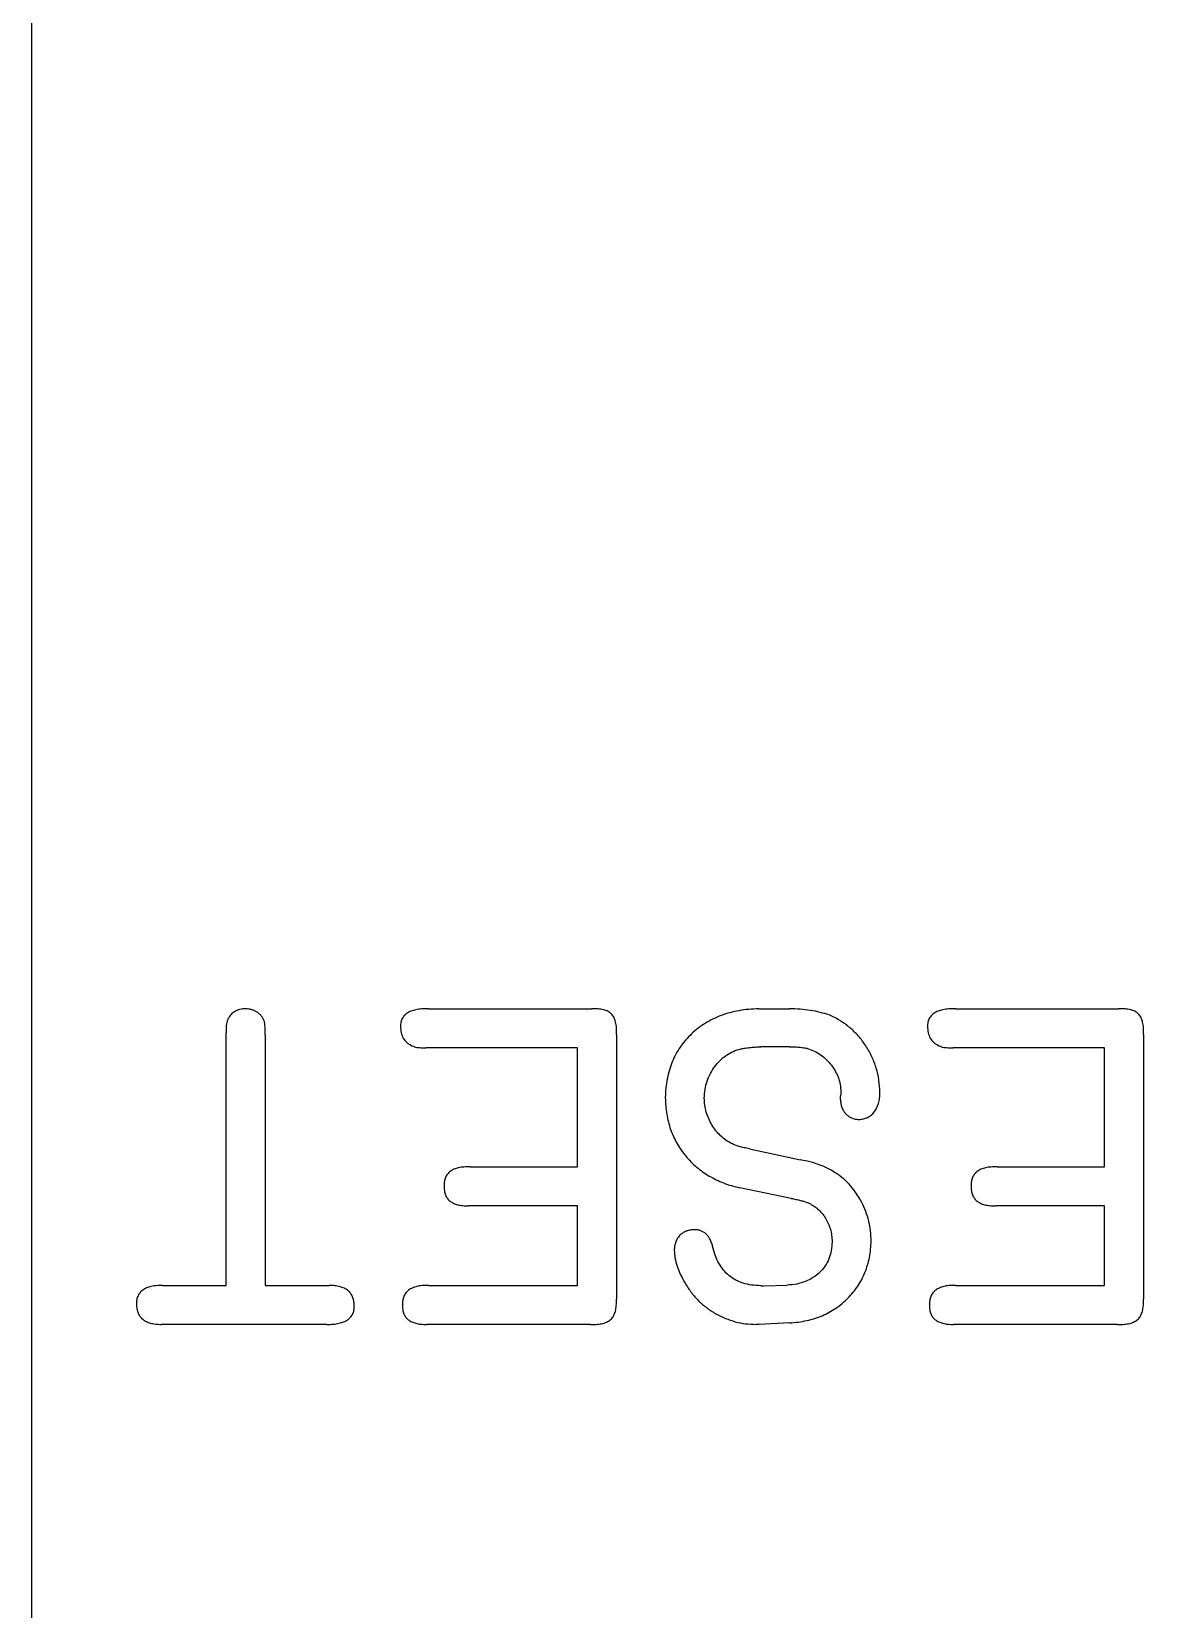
# Model space of a CAD drawing. Header units: inches. Extents: x -1 to 0.8, y -5.15 to 0.
# Drawn here: x -1 to -0.533, y -4.5 to -3.849 of the extents above; entities that cross this region are included whole.
import ezdxf

# ---------------------------------------------------------------- set-up
doc = ezdxf.new("R2010")
doc.units = ezdxf.units.IN
doc.layers.get('0').update_dxf_attribs({"linetype": 'CONTINUOUS'})

msp = doc.modelspace()

# ---------------------------------------------------------------- linework, layer by layer
for p, q in [((-0.8364, -4.25208, 0), (-0.76919, -4.25208, 0)), ((-0.70024, -4.25208, 0), (-0.68753, -4.25208, 0)), ((-0.61917, -4.25208, 0), (-0.55196, -4.25208, 0)), ((-0.91983, -4.36612, 0), (-0.91983, -4.26198, 0)), ((-0.90377, -4.26297, 0), (-0.90377, -4.36612, 0)), ((-0.75895, -4.26272, 0), (-0.75892, -4.37172, 0)), ((-0.54172, -4.26272, 0), (-0.54169, -4.37172, 0)), ((-0.77501, -4.26814, 0), (-0.83735, -4.26814, 0)), ((-0.77501, -4.31725, 0), (-0.77501, -4.26814, 0)), ((-0.68772, -4.26779, 0), (-0.69938, -4.26778, 0)), ((-0.55778, -4.26814, 0), (-0.62012, -4.26814, 0)), ((-0.55778, -4.31725, 0), (-0.55778, -4.26814, 0)), ((-0.66659, -4.28949, 0), (-0.66657, -4.28791, 0)), ((-0.70406, -4.30982, 0), (-0.68303, -4.3143, 0)), ((-0.8192, -4.31725, 0), (-0.77501, -4.31725, 0)), ((-0.60197, -4.31725, 0), (-0.55778, -4.31725, 0)), ((-0.68694, -4.33022, 0), (-0.70806, -4.32587, 0)), ((-0.77501, -4.33331, 0), (-0.81996, -4.33331, 0)), ((-0.77501, -4.36612, 0), (-0.77501, -4.33331, 0)), ((-0.55778, -4.33331, 0), (-0.60273, -4.33331, 0)), ((-0.55778, -4.36612, 0), (-0.55778, -4.33331, 0)), ((-0.94603, -4.36612, 0), (-0.91983, -4.36612, 0)), ((-0.90377, -4.36612, 0), (-0.87735, -4.36609, 0)), ((-0.8364, -4.36612, 0), (-0.77501, -4.36612, 0)), ((-0.69934, -4.36621, 0), (-0.69837, -4.36621, 0)), ((-0.69837, -4.36621, 0), (-0.68857, -4.36601, 0)), ((-0.61917, -4.36612, 0), (-0.55778, -4.36612, 0)), ((-0.87835, -4.38219, 0), (-0.94659, -4.38216, 0)), ((-0.76959, -4.38219, 0), (-0.83718, -4.38216, 0)), ((-0.70013, -4.38219, 0), (-0.70127, -4.38216, 0)), ((-0.68753, -4.38158, 0), (-0.70013, -4.38219, 0)), ((-0.55236, -4.38219, 0), (-0.61995, -4.38216, 0))]:
    msp.add_line(p, q)
msp.add_lwpolyline([(-0.64, -5.15), (-0.39401, -4.95355), (-0.39401, -2.69068), (0.8, -2.69068), (0.8, -0.9), (0.125, -0.9, -0.414214), (0, -0.775), (0, 0), (-1, 0), (-1, -5.15)], format="xyb", close=True)
for points, knots in [([(-0.91177, -4.25208, 0), (-0.91257, -4.25213, 0), (-0.91337, -4.25218, 0), (-0.91415, -4.25236, 0), (-0.91484, -4.25252, 0), (-0.91551, -4.25279, 0), (-0.91613, -4.25315, 0), (-0.91674, -4.2535, 0), (-0.9173, -4.25394, 0), (-0.91777, -4.25445, 0), (-0.91826, -4.25499, 0), (-0.91865, -4.25561, 0), (-0.91904, -4.25623, 0)], [0, 0, 0, 0, 0.2716251, 0.2716251, 0.2716251, 0.5137068, 0.5137068, 0.5137068, 0.7514045, 0.7514045, 0.7514045, 1, 1, 1, 1]), ([(-0.90394, -4.25762, 0), (-0.90406, -4.25723, 0), (-0.90419, -4.25683, 0), (-0.90436, -4.25646, 0), (-0.90453, -4.25609, 0), (-0.90474, -4.25575, 0), (-0.90498, -4.25541, 0), (-0.90522, -4.25508, 0), (-0.90548, -4.25477, 0), (-0.90577, -4.25448, 0), (-0.90609, -4.25418, 0), (-0.90643, -4.25391, 0), (-0.90679, -4.25366, 0), (-0.90716, -4.25341, 0), (-0.90753, -4.25318, 0), (-0.90792, -4.25298, 0), (-0.90831, -4.25279, 0), (-0.90872, -4.25263, 0), (-0.90914, -4.2525, 0), (-0.90956, -4.25237, 0), (-0.90998, -4.25226, 0), (-0.91041, -4.25219, 0), (-0.91086, -4.25212, 0), (-0.91132, -4.2521, 0), (-0.91177, -4.25208, 0)], [0, 0, 0, 0, 0.120075, 0.120075, 0.120075, 0.238469, 0.238469, 0.238469, 0.3575, 0.3575, 0.3575, 0.484643, 0.484643, 0.484643, 0.612941, 0.612941, 0.612941, 0.740114, 0.740114, 0.740114, 0.867525, 0.867525, 0.867525, 1, 1, 1, 1]), ([(-0.8364, -4.25208, 0), (-0.83733, -4.25207, 0), (-0.83826, -4.25207, 0), (-0.83919, -4.25213, 0), (-0.84, -4.25219, 0), (-0.8408, -4.2523, 0), (-0.8416, -4.25247, 0), (-0.84228, -4.25262, 0), (-0.84296, -4.25281, 0), (-0.8436, -4.25307, 0), (-0.84418, -4.2533, 0), (-0.84473, -4.25359, 0), (-0.84524, -4.25394, 0), (-0.8457, -4.25426, 0), (-0.84613, -4.25463, 0), (-0.84649, -4.25505, 0), (-0.84685, -4.25546, 0), (-0.84714, -4.25593, 0), (-0.84737, -4.25643, 0), (-0.8476, -4.25695, 0), (-0.84776, -4.25751, 0), (-0.84785, -4.25807, 0), (-0.84794, -4.25871, 0), (-0.84794, -4.25935, 0), (-0.84793, -4.26, 0)], [0, 0, 0, 0, 0.17315, 0.17315, 0.17315, 0.32387, 0.32387, 0.32387, 0.453868, 0.453868, 0.453868, 0.569336, 0.569336, 0.569336, 0.672569, 0.672569, 0.672569, 0.774373, 0.774373, 0.774373, 0.880492, 0.880492, 0.880492, 1, 1, 1, 1]), ([(-0.75895, -4.26272, 0), (-0.7589, -4.26179, 0), (-0.75886, -4.26085, 0), (-0.75892, -4.25991, 0), (-0.75896, -4.25913, 0), (-0.75908, -4.25836, 0), (-0.75926, -4.25759, 0), (-0.75941, -4.25694, 0), (-0.75961, -4.2563, 0), (-0.75991, -4.2557, 0), (-0.76017, -4.25517, 0), (-0.76051, -4.25468, 0), (-0.76093, -4.25426, 0), (-0.76134, -4.25384, 0), (-0.76182, -4.25349, 0), (-0.76234, -4.25321, 0), (-0.76292, -4.2529, 0), (-0.76354, -4.25267, 0), (-0.76418, -4.2525, 0), (-0.76493, -4.2523, 0), (-0.7657, -4.25219, 0), (-0.76647, -4.25213, 0), (-0.76737, -4.25207, 0), (-0.76828, -4.25207, 0), (-0.76919, -4.25208, 0)], [0, 0, 0, 0, 0.158944, 0.158944, 0.158944, 0.291446, 0.291446, 0.291446, 0.404705, 0.404705, 0.404705, 0.504515, 0.504515, 0.504515, 0.603966, 0.603966, 0.603966, 0.715313, 0.715313, 0.715313, 0.846477, 0.846477, 0.846477, 1, 1, 1, 1]), ([(-0.70024, -4.25208, 0), (-0.70164, -4.25214, 0), (-0.70303, -4.2522, 0), (-0.70441, -4.25233, 0), (-0.70575, -4.25245, 0), (-0.70708, -4.25264, 0), (-0.7084, -4.25287, 0), (-0.70967, -4.25309, 0), (-0.71092, -4.25336, 0), (-0.71216, -4.25369, 0), (-0.71338, -4.25401, 0), (-0.71458, -4.2544, 0), (-0.71575, -4.25485, 0), (-0.71689, -4.25528, 0), (-0.718, -4.25576, 0), (-0.71909, -4.25629, 0), (-0.72017, -4.25682, 0), (-0.72124, -4.25739, 0), (-0.72226, -4.25802, 0), (-0.72328, -4.25864, 0), (-0.72426, -4.25932, 0), (-0.7252, -4.26005, 0), (-0.72616, -4.26079, 0), (-0.72707, -4.26157, 0), (-0.72795, -4.2624, 0), (-0.72882, -4.26323, 0), (-0.72965, -4.26409, 0), (-0.73043, -4.265, 0), (-0.7312, -4.26589, 0), (-0.73192, -4.26681, 0), (-0.73258, -4.26778, 0), (-0.73325, -4.26874, 0), (-0.73387, -4.26974, 0), (-0.73442, -4.27077, 0), (-0.73498, -4.27181, 0), (-0.73548, -4.27288, 0), (-0.73592, -4.27397, 0), (-0.73637, -4.27507, 0), (-0.73677, -4.2762, 0), (-0.73711, -4.27734, 0), (-0.73746, -4.27852, 0), (-0.73775, -4.27972, 0), (-0.73799, -4.28093, 0), (-0.73823, -4.28218, 0), (-0.73843, -4.28345, 0), (-0.73855, -4.28472, 0), (-0.73868, -4.28604, 0), (-0.73873, -4.28737, 0), (-0.73878, -4.28871, 0)], [0, 0, 0, 0, 0.070174, 0.070174, 0.070174, 0.1378, 0.1378, 0.1378, 0.202503, 0.202503, 0.202503, 0.265936, 0.265936, 0.265936, 0.327039, 0.327039, 0.327039, 0.387659, 0.387659, 0.387659, 0.447782, 0.447782, 0.447782, 0.508464, 0.508464, 0.508464, 0.568977, 0.568977, 0.568977, 0.627924, 0.627924, 0.627924, 0.687027, 0.687027, 0.687027, 0.746353, 0.746353, 0.746353, 0.806335, 0.806335, 0.806335, 0.868473, 0.868473, 0.868473, 0.932872, 0.932872, 0.932872, 1, 1, 1, 1]), ([(-0.67126, -4.25462, 0), (-0.67247, -4.25425, 0), (-0.67368, -4.25389, 0), (-0.67491, -4.25358, 0), (-0.67624, -4.25324, 0), (-0.6776, -4.25297, 0), (-0.67896, -4.25276, 0), (-0.68037, -4.25253, 0), (-0.6818, -4.25235, 0), (-0.68323, -4.25225, 0), (-0.68466, -4.25214, 0), (-0.68609, -4.25211, 0), (-0.68753, -4.25208, 0)], [0, 0, 0, 0, 0.229679, 0.229679, 0.229679, 0.479398, 0.479398, 0.479398, 0.739657, 0.739657, 0.739657, 1, 1, 1, 1]), ([(-0.61917, -4.25208, 0), (-0.6201, -4.25207, 0), (-0.62103, -4.25207, 0), (-0.62196, -4.25213, 0), (-0.62277, -4.25219, 0), (-0.62357, -4.2523, 0), (-0.62437, -4.25247, 0), (-0.62505, -4.25262, 0), (-0.62573, -4.25281, 0), (-0.62637, -4.25307, 0), (-0.62695, -4.2533, 0), (-0.6275, -4.25359, 0), (-0.62801, -4.25394, 0), (-0.62847, -4.25426, 0), (-0.6289, -4.25463, 0), (-0.62926, -4.25505, 0), (-0.62962, -4.25546, 0), (-0.62991, -4.25593, 0), (-0.63014, -4.25643, 0), (-0.63037, -4.25695, 0), (-0.63053, -4.25751, 0), (-0.63062, -4.25807, 0), (-0.63071, -4.25871, 0), (-0.63071, -4.25935, 0), (-0.6307, -4.26, 0)], [0, 0, 0, 0, 0.17315, 0.17315, 0.17315, 0.32387, 0.32387, 0.32387, 0.453868, 0.453868, 0.453868, 0.569336, 0.569336, 0.569336, 0.672569, 0.672569, 0.672569, 0.774373, 0.774373, 0.774373, 0.880492, 0.880492, 0.880492, 1, 1, 1, 1]), ([(-0.54172, -4.26272, 0), (-0.54167, -4.26179, 0), (-0.54163, -4.26085, 0), (-0.54169, -4.25991, 0), (-0.54173, -4.25913, 0), (-0.54185, -4.25836, 0), (-0.54203, -4.25759, 0), (-0.54218, -4.25694, 0), (-0.54238, -4.2563, 0), (-0.54268, -4.2557, 0), (-0.54294, -4.25517, 0), (-0.54328, -4.25468, 0), (-0.5437, -4.25426, 0), (-0.54411, -4.25384, 0), (-0.54459, -4.25349, 0), (-0.54511, -4.25321, 0), (-0.54569, -4.2529, 0), (-0.54631, -4.25267, 0), (-0.54695, -4.2525, 0), (-0.5477, -4.2523, 0), (-0.54847, -4.25219, 0), (-0.54924, -4.25213, 0), (-0.55014, -4.25207, 0), (-0.55105, -4.25207, 0), (-0.55196, -4.25208, 0)], [0, 0, 0, 0, 0.158944, 0.158944, 0.158944, 0.291446, 0.291446, 0.291446, 0.404705, 0.404705, 0.404705, 0.504515, 0.504515, 0.504515, 0.603966, 0.603966, 0.603966, 0.715313, 0.715313, 0.715313, 0.846477, 0.846477, 0.846477, 1, 1, 1, 1]), ([(-0.91904, -4.25623, 0), (-0.91917, -4.25656, 0), (-0.9193, -4.25689, 0), (-0.91941, -4.25722, 0), (-0.91952, -4.25758, 0), (-0.9196, -4.25794, 0), (-0.91966, -4.2583, 0), (-0.91974, -4.25879, 0), (-0.91978, -4.25928, 0), (-0.9198, -4.25977, 0), (-0.91984, -4.26051, 0), (-0.91983, -4.26124, 0), (-0.91983, -4.26198, 0)], [0, 0, 0, 0, 0.180688, 0.180688, 0.180688, 0.369676, 0.369676, 0.369676, 0.62249, 0.62249, 0.62249, 1, 1, 1, 1]), ([(-0.90377, -4.26297, 0), (-0.90375, -4.26225, 0), (-0.90373, -4.26153, 0), (-0.90374, -4.26082, 0), (-0.90374, -4.26037, 0), (-0.90375, -4.25993, 0), (-0.90377, -4.25949, 0), (-0.90378, -4.25918, 0), (-0.90379, -4.25886, 0), (-0.90382, -4.25855, 0), (-0.90385, -4.25824, 0), (-0.90389, -4.25793, 0), (-0.90394, -4.25762, 0)], [0, 0, 0, 0, 0.401467, 0.401467, 0.401467, 0.649783, 0.649783, 0.649783, 0.824414, 0.824414, 0.824414, 1, 1, 1, 1]), ([(-0.6503, -4.28656, 0), (-0.65039, -4.28484, 0), (-0.65048, -4.28313, 0), (-0.65073, -4.28144, 0), (-0.65097, -4.27977, 0), (-0.65136, -4.27813, 0), (-0.65186, -4.27652, 0), (-0.65235, -4.27492, 0), (-0.65294, -4.27336, 0), (-0.65364, -4.27185, 0), (-0.65436, -4.2703, 0), (-0.6552, -4.26881, 0), (-0.65613, -4.26738, 0), (-0.65705, -4.26596, 0), (-0.65807, -4.2646, 0), (-0.65918, -4.26333, 0), (-0.66028, -4.26209, 0), (-0.66148, -4.26093, 0), (-0.66275, -4.25986, 0), (-0.66401, -4.25878, 0), (-0.66535, -4.25779, 0), (-0.66676, -4.25694, 0), (-0.66821, -4.25607, 0), (-0.66974, -4.25535, 0), (-0.67126, -4.25462, 0)], [0, 0, 0, 0, 0.127253, 0.127253, 0.127253, 0.252347, 0.252347, 0.252347, 0.376096, 0.376096, 0.376096, 0.502812, 0.502812, 0.502812, 0.62837, 0.62837, 0.62837, 0.751743, 0.751743, 0.751743, 0.874653, 0.874653, 0.874653, 1, 1, 1, 1]), ([(-0.84793, -4.26, 0), (-0.84783, -4.26088, 0), (-0.84773, -4.26176, 0), (-0.84748, -4.2626, 0), (-0.84726, -4.26335, 0), (-0.84691, -4.26407, 0), (-0.84646, -4.26472, 0), (-0.84602, -4.26535, 0), (-0.84547, -4.26591, 0), (-0.84485, -4.26636, 0), (-0.84417, -4.26685, 0), (-0.84341, -4.2672, 0), (-0.84264, -4.26755, 0)], [0, 0, 0, 0, 0.269511, 0.269511, 0.269511, 0.509617, 0.509617, 0.509617, 0.744319, 0.744319, 0.744319, 1, 1, 1, 1]), ([(-0.6307, -4.26, 0), (-0.6306, -4.26088, 0), (-0.6305, -4.26176, 0), (-0.63025, -4.2626, 0), (-0.63003, -4.26335, 0), (-0.62968, -4.26407, 0), (-0.62923, -4.26472, 0), (-0.62879, -4.26535, 0), (-0.62824, -4.26591, 0), (-0.62762, -4.26636, 0), (-0.62694, -4.26685, 0), (-0.62618, -4.2672, 0), (-0.62541, -4.26755, 0)], [0, 0, 0, 0, 0.269511, 0.269511, 0.269511, 0.509617, 0.509617, 0.509617, 0.744319, 0.744319, 0.744319, 1, 1, 1, 1]), ([(-0.84264, -4.26755, 0), (-0.84233, -4.26767, 0), (-0.84203, -4.2678, 0), (-0.84171, -4.26789, 0), (-0.8414, -4.26798, 0), (-0.84107, -4.26803, 0), (-0.84075, -4.26806, 0), (-0.8403, -4.2681, 0), (-0.83986, -4.26811, 0), (-0.83942, -4.26811, 0), (-0.83873, -4.26812, 0), (-0.83804, -4.26813, 0), (-0.83735, -4.26814, 0)], [0, 0, 0, 0, 0.185114, 0.185114, 0.185114, 0.367125, 0.367125, 0.367125, 0.615123, 0.615123, 0.615123, 1, 1, 1, 1]), ([(-0.72271, -4.28888, 0), (-0.72265, -4.28768, 0), (-0.72259, -4.28649, 0), (-0.7224, -4.28531, 0), (-0.72222, -4.28417, 0), (-0.72193, -4.28304, 0), (-0.72155, -4.28195, 0), (-0.72119, -4.28087, 0), (-0.72075, -4.27981, 0), (-0.72022, -4.27881, 0), (-0.71969, -4.27778, 0), (-0.71906, -4.2768, 0), (-0.71836, -4.27586, 0), (-0.71767, -4.27495, 0), (-0.71692, -4.27408, 0), (-0.71609, -4.27329, 0), (-0.71531, -4.27253, 0), (-0.71445, -4.27184, 0), (-0.71355, -4.27123, 0), (-0.71265, -4.27061, 0), (-0.71169, -4.27007, 0), (-0.71069, -4.26964, 0), (-0.70968, -4.26921, 0), (-0.70861, -4.26889, 0), (-0.70755, -4.26857, 0)], [0, 0, 0, 0, 0.1313693, 0.1313693, 0.1313693, 0.2588373, 0.2588373, 0.2588373, 0.3840382, 0.3840382, 0.3840382, 0.5119751, 0.5119751, 0.5119751, 0.6378248, 0.6378248, 0.6378248, 0.7581887, 0.7581887, 0.7581887, 0.8781396, 0.8781396, 0.8781396, 1, 1, 1, 1]), ([(-0.70755, -4.26857, 0), (-0.70698, -4.26847, 0), (-0.7064, -4.26837, 0), (-0.70583, -4.26828, 0), (-0.70507, -4.26818, 0), (-0.7043, -4.26811, 0), (-0.70354, -4.26803, 0), (-0.70276, -4.26795, 0), (-0.70199, -4.26787, 0), (-0.70122, -4.26783, 0), (-0.7006, -4.2678, 0), (-0.69999, -4.26779, 0), (-0.69938, -4.26778, 0)], [0, 0, 0, 0, 0.212682, 0.212682, 0.212682, 0.493091, 0.493091, 0.493091, 0.776251, 0.776251, 0.776251, 1, 1, 1, 1]), ([(-0.68772, -4.26779, 0), (-0.6869, -4.26778, 0), (-0.68608, -4.26778, 0), (-0.68526, -4.2678, 0), (-0.68456, -4.26783, 0), (-0.68385, -4.26788, 0), (-0.68314, -4.26795, 0), (-0.68252, -4.26801, 0), (-0.68189, -4.26808, 0), (-0.68128, -4.2682, 0), (-0.68075, -4.2683, 0), (-0.68024, -4.26843, 0), (-0.67972, -4.26857, 0)], [0, 0, 0, 0, 0.30469, 0.30469, 0.30469, 0.56826, 0.56826, 0.56826, 0.801829, 0.801829, 0.801829, 1, 1, 1, 1]), ([(-0.67972, -4.26857, 0), (-0.67881, -4.26891, 0), (-0.6779, -4.26924, 0), (-0.67703, -4.26967, 0), (-0.67617, -4.27009, 0), (-0.67535, -4.2706, 0), (-0.67457, -4.27117, 0), (-0.67378, -4.27175, 0), (-0.67303, -4.2724, 0), (-0.67234, -4.27309, 0), (-0.67162, -4.27381, 0), (-0.67095, -4.27458, 0), (-0.67033, -4.27538, 0), (-0.66971, -4.27619, 0), (-0.66915, -4.27704, 0), (-0.66866, -4.27793, 0), (-0.66819, -4.27878, 0), (-0.66778, -4.27967, 0), (-0.66744, -4.28059, 0), (-0.66712, -4.28148, 0), (-0.66687, -4.2824, 0), (-0.66671, -4.28333, 0), (-0.66655, -4.28427, 0), (-0.66647, -4.28521, 0), (-0.6664, -4.28616, 0)], [0, 0, 0, 0, 0.123948, 0.123948, 0.123948, 0.246904, 0.246904, 0.246904, 0.372712, 0.372712, 0.372712, 0.502718, 0.502718, 0.502718, 0.632605, 0.632605, 0.632605, 0.757367, 0.757367, 0.757367, 0.878576, 0.878576, 0.878576, 1, 1, 1, 1]), ([(-0.62541, -4.26755, 0), (-0.6251, -4.26767, 0), (-0.6248, -4.2678, 0), (-0.62448, -4.26789, 0), (-0.62417, -4.26798, 0), (-0.62384, -4.26803, 0), (-0.62352, -4.26806, 0), (-0.62307, -4.2681, 0), (-0.62263, -4.26811, 0), (-0.62219, -4.26811, 0), (-0.6215, -4.26812, 0), (-0.62081, -4.26813, 0), (-0.62012, -4.26814, 0)], [0, 0, 0, 0, 0.185114, 0.185114, 0.185114, 0.367125, 0.367125, 0.367125, 0.615123, 0.615123, 0.615123, 1, 1, 1, 1]), ([(-0.73878, -4.28871, 0), (-0.73874, -4.28986, 0), (-0.7387, -4.29101, 0), (-0.73861, -4.29216, 0), (-0.73852, -4.29327, 0), (-0.73838, -4.29439, 0), (-0.73818, -4.29549, 0), (-0.738, -4.29657, 0), (-0.73777, -4.29763, 0), (-0.73751, -4.29869, 0), (-0.73725, -4.29973, 0), (-0.73696, -4.30076, 0), (-0.7366, -4.30177, 0), (-0.73625, -4.30276, 0), (-0.73585, -4.30373, 0), (-0.73541, -4.30469, 0), (-0.73498, -4.30565, 0), (-0.73452, -4.3066, 0), (-0.734, -4.30752, 0), (-0.73348, -4.30844, 0), (-0.73291, -4.30933, 0), (-0.7323, -4.3102, 0), (-0.73169, -4.31108, 0), (-0.73106, -4.31193, 0), (-0.73038, -4.31275, 0), (-0.7297, -4.31357, 0), (-0.72898, -4.31436, 0), (-0.72823, -4.31512, 0), (-0.72749, -4.31588, 0), (-0.72672, -4.31661, 0), (-0.72591, -4.3173, 0), (-0.7251, -4.31799, 0), (-0.72426, -4.31864, 0), (-0.72339, -4.31925, 0), (-0.72251, -4.31988, 0), (-0.72161, -4.32046, 0), (-0.72068, -4.32101, 0), (-0.71974, -4.32156, 0), (-0.71877, -4.32206, 0), (-0.71779, -4.32254, 0), (-0.71679, -4.32302, 0), (-0.71577, -4.32346, 0), (-0.71474, -4.32386, 0), (-0.71367, -4.32428, 0), (-0.71258, -4.32465, 0), (-0.71148, -4.32497, 0), (-0.71035, -4.3253, 0), (-0.70921, -4.32559, 0), (-0.70806, -4.32587, 0)], [0, 0, 0, 0, 0.065995, 0.065995, 0.065995, 0.130262, 0.130262, 0.130262, 0.192676, 0.192676, 0.192676, 0.254053, 0.254053, 0.254053, 0.314151, 0.314151, 0.314151, 0.374557, 0.374557, 0.374557, 0.435265, 0.435265, 0.435265, 0.49621, 0.49621, 0.49621, 0.557413, 0.557413, 0.557413, 0.618187, 0.618187, 0.618187, 0.679031, 0.679031, 0.679031, 0.740776, 0.740776, 0.740776, 0.803132, 0.803132, 0.803132, 0.866769, 0.866769, 0.866769, 0.932378, 0.932378, 0.932378, 1, 1, 1, 1]), ([(-0.71143, -4.30766, 0), (-0.71224, -4.30719, 0), (-0.71306, -4.30672, 0), (-0.71383, -4.30619, 0), (-0.7146, -4.30566, 0), (-0.71533, -4.30508, 0), (-0.71601, -4.30443, 0), (-0.71669, -4.30378, 0), (-0.71732, -4.30308, 0), (-0.7179, -4.30234, 0), (-0.71851, -4.30158, 0), (-0.71907, -4.30079, 0), (-0.71957, -4.29996, 0), (-0.72008, -4.29913, 0), (-0.72051, -4.29826, 0), (-0.7209, -4.29736, 0), (-0.72129, -4.29648, 0), (-0.72162, -4.29557, 0), (-0.72189, -4.29465, 0), (-0.72216, -4.29372, 0), (-0.72236, -4.29277, 0), (-0.72249, -4.29182, 0), (-0.72261, -4.29084, 0), (-0.72266, -4.28986, 0), (-0.72271, -4.28888, 0)], [0, 0, 0, 0, 0.12257, 0.12257, 0.12257, 0.244174, 0.244174, 0.244174, 0.366966, 0.366966, 0.366966, 0.493233, 0.493233, 0.493233, 0.620313, 0.620313, 0.620313, 0.746003, 0.746003, 0.746003, 0.871694, 0.871694, 0.871694, 1, 1, 1, 1]), ([(-0.66659, -4.28949, 0), (-0.66654, -4.29006, 0), (-0.66649, -4.29063, 0), (-0.6664, -4.2912, 0), (-0.66631, -4.29172, 0), (-0.66618, -4.29225, 0), (-0.666, -4.29275, 0), (-0.66582, -4.29323, 0), (-0.66559, -4.2937, 0), (-0.66532, -4.29414, 0), (-0.66505, -4.29457, 0), (-0.66474, -4.29498, 0), (-0.66439, -4.29535, 0), (-0.66405, -4.29572, 0), (-0.66366, -4.29605, 0), (-0.66326, -4.29634, 0), (-0.66287, -4.29663, 0), (-0.66245, -4.29688, 0), (-0.66201, -4.29708, 0), (-0.66155, -4.29729, 0), (-0.66107, -4.29744, 0), (-0.66057, -4.29753, 0), (-0.66006, -4.29763, 0), (-0.65954, -4.29766, 0), (-0.65901, -4.2977, 0)], [0, 0, 0, 0, 0.138166, 0.138166, 0.138166, 0.267374, 0.267374, 0.267374, 0.391592, 0.391592, 0.391592, 0.514994, 0.514994, 0.514994, 0.635999, 0.635999, 0.635999, 0.752353, 0.752353, 0.752353, 0.874042, 0.874042, 0.874042, 1, 1, 1, 1]), ([(-0.6664, -4.28616, 0), (-0.6664, -4.28636, 0), (-0.66641, -4.28656, 0), (-0.66643, -4.28675, 0), (-0.66645, -4.28714, 0), (-0.66651, -4.28753, 0), (-0.66657, -4.28791, 0)], [0, 0, 0, 0, 0.337311, 0.337311, 0.337311, 1, 1, 1, 1]), ([(-0.65901, -4.2977, 0), (-0.65839, -4.29765, 0), (-0.65776, -4.29761, 0), (-0.65715, -4.29747, 0), (-0.65656, -4.29735, 0), (-0.65599, -4.29714, 0), (-0.65545, -4.29688, 0), (-0.65493, -4.29663, 0), (-0.65443, -4.29632, 0), (-0.65398, -4.29595, 0), (-0.6535, -4.29556, 0), (-0.65308, -4.29511, 0), (-0.65271, -4.29462, 0), (-0.65232, -4.29411, 0), (-0.65198, -4.29355, 0), (-0.65169, -4.29298, 0), (-0.65138, -4.29237, 0), (-0.65113, -4.29173, 0), (-0.65093, -4.29108, 0), (-0.65071, -4.29039, 0), (-0.65057, -4.28968, 0), (-0.65047, -4.28896, 0), (-0.65037, -4.28816, 0), (-0.65034, -4.28736, 0), (-0.6503, -4.28656, 0)], [0, 0, 0, 0, 0.118909, 0.118909, 0.118909, 0.232606, 0.232606, 0.232606, 0.342759, 0.342759, 0.342759, 0.45914, 0.45914, 0.45914, 0.581235, 0.581235, 0.581235, 0.710433, 0.710433, 0.710433, 0.847594, 0.847594, 0.847594, 1, 1, 1, 1]), ([(-0.70406, -4.30982, 0), (-0.70482, -4.30966, 0), (-0.70558, -4.3095, 0), (-0.70634, -4.30933, 0), (-0.707, -4.30917, 0), (-0.70766, -4.30901, 0), (-0.70832, -4.30882, 0), (-0.70889, -4.30865, 0), (-0.70946, -4.30847, 0), (-0.71001, -4.30825, 0), (-0.71049, -4.30807, 0), (-0.71096, -4.30786, 0), (-0.71143, -4.30766, 0)], [0, 0, 0, 0, 0.302411, 0.302411, 0.302411, 0.568123, 0.568123, 0.568123, 0.800631, 0.800631, 0.800631, 1, 1, 1, 1]), ([(-0.8192, -4.31725, 0), (-0.82006, -4.31724, 0), (-0.82093, -4.31724, 0), (-0.8218, -4.3173, 0), (-0.82255, -4.31736, 0), (-0.8233, -4.31747, 0), (-0.82403, -4.31764, 0), (-0.82467, -4.31779, 0), (-0.82529, -4.31798, 0), (-0.8259, -4.31824, 0), (-0.82644, -4.31846, 0), (-0.82696, -4.31874, 0), (-0.82742, -4.31908, 0), (-0.82786, -4.31941, 0), (-0.82825, -4.31979, 0), (-0.82858, -4.32022, 0), (-0.82892, -4.32064, 0), (-0.82919, -4.32111, 0), (-0.8294, -4.3216, 0), (-0.82963, -4.32213, 0), (-0.82978, -4.32268, 0), (-0.82986, -4.32324, 0), (-0.82995, -4.32388, 0), (-0.82994, -4.32452, 0), (-0.82994, -4.32517, 0)], [0, 0, 0, 0, 0.168511, 0.168511, 0.168511, 0.315053, 0.315053, 0.315053, 0.442072, 0.442072, 0.442072, 0.555361, 0.555361, 0.555361, 0.660409, 0.660409, 0.660409, 0.76483, 0.76483, 0.76483, 0.875171, 0.875171, 0.875171, 1, 1, 1, 1]), ([(-0.66826, -4.31996, 0), (-0.66923, -4.31934, 0), (-0.6702, -4.31873, 0), (-0.67121, -4.31818, 0), (-0.67231, -4.31758, 0), (-0.67346, -4.31707, 0), (-0.67463, -4.31662, 0), (-0.67592, -4.31613, 0), (-0.67725, -4.31571, 0), (-0.67859, -4.31535, 0), (-0.68006, -4.31496, 0), (-0.68154, -4.31463, 0), (-0.68303, -4.3143, 0)], [0, 0, 0, 0, 0.216027, 0.216027, 0.216027, 0.452166, 0.452166, 0.452166, 0.713427, 0.713427, 0.713427, 1, 1, 1, 1]), ([(-0.60197, -4.31725, 0), (-0.60283, -4.31724, 0), (-0.6037, -4.31724, 0), (-0.60457, -4.3173, 0), (-0.60532, -4.31736, 0), (-0.60607, -4.31747, 0), (-0.6068, -4.31764, 0), (-0.60744, -4.31779, 0), (-0.60806, -4.31798, 0), (-0.60867, -4.31824, 0), (-0.60921, -4.31846, 0), (-0.60973, -4.31874, 0), (-0.61019, -4.31908, 0), (-0.61063, -4.31941, 0), (-0.61102, -4.31979, 0), (-0.61135, -4.32022, 0), (-0.61169, -4.32064, 0), (-0.61196, -4.32111, 0), (-0.61217, -4.3216, 0), (-0.6124, -4.32213, 0), (-0.61255, -4.32268, 0), (-0.61263, -4.32324, 0), (-0.61272, -4.32388, 0), (-0.61271, -4.32452, 0), (-0.61271, -4.32517, 0)], [0, 0, 0, 0, 0.168511, 0.168511, 0.168511, 0.315053, 0.315053, 0.315053, 0.442072, 0.442072, 0.442072, 0.555361, 0.555361, 0.555361, 0.660409, 0.660409, 0.660409, 0.76483, 0.76483, 0.76483, 0.875171, 0.875171, 0.875171, 1, 1, 1, 1]), ([(-0.65392, -4.34774, 0), (-0.65399, -4.34636, 0), (-0.65405, -4.34498, 0), (-0.65421, -4.34361, 0), (-0.65436, -4.34225, 0), (-0.65461, -4.34089, 0), (-0.65494, -4.33956, 0), (-0.65527, -4.33824, 0), (-0.65568, -4.33694, 0), (-0.65616, -4.33566, 0), (-0.65664, -4.33437, 0), (-0.6572, -4.3331, 0), (-0.65783, -4.33187, 0), (-0.65845, -4.33065, 0), (-0.65915, -4.32947, 0), (-0.65992, -4.32833, 0), (-0.66067, -4.32723, 0), (-0.66148, -4.32617, 0), (-0.66235, -4.32517, 0), (-0.66321, -4.32417, 0), (-0.66413, -4.32322, 0), (-0.66512, -4.32237, 0), (-0.66612, -4.3215, 0), (-0.66719, -4.32073, 0), (-0.66826, -4.31996, 0)], [0, 0, 0, 0, 0.127451, 0.127451, 0.127451, 0.254033, 0.254033, 0.254033, 0.379918, 0.379918, 0.379918, 0.507431, 0.507431, 0.507431, 0.633941, 0.633941, 0.633941, 0.756921, 0.756921, 0.756921, 0.878241, 0.878241, 0.878241, 1, 1, 1, 1]), ([(-0.82994, -4.32517, 0), (-0.82993, -4.32582, 0), (-0.82992, -4.32647, 0), (-0.82983, -4.32712, 0), (-0.82974, -4.32769, 0), (-0.82959, -4.32825, 0), (-0.82938, -4.32879, 0), (-0.82918, -4.32929, 0), (-0.82893, -4.32977, 0), (-0.82861, -4.3302, 0), (-0.8283, -4.33063, 0), (-0.82793, -4.33102, 0), (-0.82751, -4.33136, 0), (-0.82708, -4.33171, 0), (-0.8266, -4.332, 0), (-0.8261, -4.33224, 0), (-0.82554, -4.3325, 0), (-0.82496, -4.3327, 0), (-0.82437, -4.33286, 0), (-0.8237, -4.33304, 0), (-0.82302, -4.33316, 0), (-0.82233, -4.33323, 0), (-0.82154, -4.3333, 0), (-0.82075, -4.33331, 0), (-0.81996, -4.33331, 0)], [0, 0, 0, 0, 0.131762, 0.131762, 0.131762, 0.248301, 0.248301, 0.248301, 0.356631, 0.356631, 0.356631, 0.464506, 0.464506, 0.464506, 0.57666, 0.57666, 0.57666, 0.700281, 0.700281, 0.700281, 0.839761, 0.839761, 0.839761, 1, 1, 1, 1]), ([(-0.68694, -4.33022, 0), (-0.68624, -4.33036, 0), (-0.68554, -4.3305, 0), (-0.68484, -4.33065, 0), (-0.68422, -4.33079, 0), (-0.68361, -4.33092, 0), (-0.683, -4.33108, 0), (-0.68247, -4.33121, 0), (-0.68194, -4.33136, 0), (-0.68142, -4.33153, 0), (-0.68097, -4.33167, 0), (-0.68053, -4.33183, 0), (-0.68009, -4.33198, 0)], [0, 0, 0, 0, 0.302919, 0.302919, 0.302919, 0.569251, 0.569251, 0.569251, 0.801778, 0.801778, 0.801778, 1, 1, 1, 1]), ([(-0.61271, -4.32517, 0), (-0.6127, -4.32582, 0), (-0.6127, -4.32647, 0), (-0.6126, -4.32712, 0), (-0.61251, -4.32769, 0), (-0.61236, -4.32825, 0), (-0.61215, -4.32879, 0), (-0.61195, -4.32929, 0), (-0.6117, -4.32977, 0), (-0.61138, -4.3302, 0), (-0.61107, -4.33063, 0), (-0.6107, -4.33102, 0), (-0.61028, -4.33136, 0), (-0.60985, -4.33171, 0), (-0.60937, -4.332, 0), (-0.60887, -4.33224, 0), (-0.60831, -4.3325, 0), (-0.60773, -4.3327, 0), (-0.60714, -4.33286, 0), (-0.60647, -4.33304, 0), (-0.60579, -4.33316, 0), (-0.6051, -4.33323, 0), (-0.60431, -4.3333, 0), (-0.60352, -4.33331, 0), (-0.60273, -4.33331, 0)], [0, 0, 0, 0, 0.131762, 0.131762, 0.131762, 0.248301, 0.248301, 0.248301, 0.356631, 0.356631, 0.356631, 0.464506, 0.464506, 0.464506, 0.57666, 0.57666, 0.57666, 0.700281, 0.700281, 0.700281, 0.839761, 0.839761, 0.839761, 1, 1, 1, 1]), ([(-0.68009, -4.33198, 0), (-0.67936, -4.33235, 0), (-0.67863, -4.33271, 0), (-0.67794, -4.33314, 0), (-0.67725, -4.33357, 0), (-0.6766, -4.33405, 0), (-0.67599, -4.33458, 0), (-0.67538, -4.33512, 0), (-0.67481, -4.3357, 0), (-0.67429, -4.33631, 0), (-0.67374, -4.33695, 0), (-0.67324, -4.33763, 0), (-0.67279, -4.33835, 0), (-0.67234, -4.33906, 0), (-0.67194, -4.33981, 0), (-0.6716, -4.34058, 0), (-0.67126, -4.34135, 0), (-0.67099, -4.34215, 0), (-0.67075, -4.34296, 0), (-0.67052, -4.34377, 0), (-0.67033, -4.34461, 0), (-0.67022, -4.34545, 0), (-0.6701, -4.34633, 0), (-0.67006, -4.34722, 0), (-0.67002, -4.34811, 0)], [0, 0, 0, 0, 0.121612, 0.121612, 0.121612, 0.242447, 0.242447, 0.242447, 0.362945, 0.362945, 0.362945, 0.488851, 0.488851, 0.488851, 0.614853, 0.614853, 0.614853, 0.740468, 0.740468, 0.740468, 0.867254, 0.867254, 0.867254, 1, 1, 1, 1]), ([(-0.7271, -4.34318, 0), (-0.72767, -4.34322, 0), (-0.72824, -4.34325, 0), (-0.72879, -4.34335, 0), (-0.72932, -4.34345, 0), (-0.72983, -4.3436, 0), (-0.73032, -4.34381, 0), (-0.7308, -4.344, 0), (-0.73125, -4.34425, 0), (-0.73168, -4.34454, 0), (-0.73211, -4.34484, 0), (-0.73251, -4.34518, 0), (-0.73287, -4.34556, 0), (-0.73323, -4.34594, 0), (-0.73356, -4.34636, 0), (-0.73383, -4.3468, 0), (-0.73411, -4.34726, 0), (-0.73433, -4.34775, 0), (-0.73451, -4.34825, 0), (-0.7347, -4.34877, 0), (-0.73484, -4.34931, 0), (-0.73493, -4.34986, 0), (-0.73503, -4.35045, 0), (-0.73507, -4.35104, 0), (-0.7351, -4.35164, 0)], [0, 0, 0, 0, 0.13088, 0.13088, 0.13088, 0.253124, 0.253124, 0.253124, 0.37161, 0.37161, 0.37161, 0.491676, 0.491676, 0.491676, 0.612369, 0.612369, 0.612369, 0.734709, 0.734709, 0.734709, 0.86264, 0.86264, 0.86264, 1, 1, 1, 1]), ([(-0.71926, -4.34986, 0), (-0.71944, -4.34931, 0), (-0.71961, -4.34876, 0), (-0.71983, -4.34822, 0), (-0.72002, -4.34773, 0), (-0.72025, -4.34726, 0), (-0.72051, -4.3468, 0), (-0.72074, -4.3464, 0), (-0.721, -4.34601, 0), (-0.7213, -4.34564, 0), (-0.72158, -4.3453, 0), (-0.72189, -4.34497, 0), (-0.72223, -4.34468, 0), (-0.72255, -4.34442, 0), (-0.72289, -4.34418, 0), (-0.72325, -4.34398, 0), (-0.72362, -4.34377, 0), (-0.72401, -4.34359, 0), (-0.72441, -4.34347, 0), (-0.72483, -4.34333, 0), (-0.72527, -4.34325, 0), (-0.72571, -4.34321, 0), (-0.72617, -4.34317, 0), (-0.72663, -4.34318, 0), (-0.7271, -4.34318, 0)], [0, 0, 0, 0, 0.154021, 0.154021, 0.154021, 0.293256, 0.293256, 0.293256, 0.417897, 0.417897, 0.417897, 0.536847, 0.536847, 0.536847, 0.646879, 0.646879, 0.646879, 0.75929, 0.75929, 0.75929, 0.876961, 0.876961, 0.876961, 1, 1, 1, 1]), ([(-0.69934, -4.36621, 0), (-0.70063, -4.36617, 0), (-0.70192, -4.36613, 0), (-0.7032, -4.36595, 0), (-0.70437, -4.36579, 0), (-0.70554, -4.36552, 0), (-0.70668, -4.36516, 0), (-0.70774, -4.36482, 0), (-0.70877, -4.36441, 0), (-0.70976, -4.36389, 0), (-0.71071, -4.36339, 0), (-0.71162, -4.36279, 0), (-0.71245, -4.36211, 0), (-0.71328, -4.36141, 0), (-0.71405, -4.36063, 0), (-0.71474, -4.35979, 0), (-0.71546, -4.35891, 0), (-0.7161, -4.35797, 0), (-0.71666, -4.35699, 0), (-0.71726, -4.35593, 0), (-0.71775, -4.35482, 0), (-0.71816, -4.35368, 0), (-0.7186, -4.35243, 0), (-0.71893, -4.35114, 0), (-0.71926, -4.34986, 0)], [0, 0, 0, 0, 0.136644, 0.136644, 0.136644, 0.262932, 0.262932, 0.262932, 0.380987, 0.380987, 0.380987, 0.495106, 0.495106, 0.495106, 0.610496, 0.610496, 0.610496, 0.730734, 0.730734, 0.730734, 0.859322, 0.859322, 0.859322, 1, 1, 1, 1]), ([(-0.67002, -4.34811, 0), (-0.67009, -4.34935, 0), (-0.67016, -4.35059, 0), (-0.67039, -4.35181, 0), (-0.67059, -4.35295, 0), (-0.67094, -4.35407, 0), (-0.67138, -4.35515, 0), (-0.6718, -4.3562, 0), (-0.67232, -4.35721, 0), (-0.67296, -4.35815, 0), (-0.6736, -4.35909, 0), (-0.67436, -4.35996, 0), (-0.67519, -4.36075, 0), (-0.67603, -4.36155, 0), (-0.67694, -4.36228, 0), (-0.67791, -4.3629, 0), (-0.6789, -4.36353, 0), (-0.67996, -4.36405, 0), (-0.68105, -4.36448, 0), (-0.6822, -4.36494, 0), (-0.6834, -4.36529, 0), (-0.68461, -4.36553, 0), (-0.68592, -4.36578, 0), (-0.68725, -4.3659, 0), (-0.68857, -4.36601, 0)], [0, 0, 0, 0, 0.129699, 0.129699, 0.129699, 0.250963, 0.250963, 0.250963, 0.369076, 0.369076, 0.369076, 0.488549, 0.488549, 0.488549, 0.609183, 0.609183, 0.609183, 0.731673, 0.731673, 0.731673, 0.861054, 0.861054, 0.861054, 1, 1, 1, 1]), ([(-0.68753, -4.38158, 0), (-0.68633, -4.38147, 0), (-0.68513, -4.38136, 0), (-0.68393, -4.3812, 0), (-0.68279, -4.38104, 0), (-0.68164, -4.38083, 0), (-0.68051, -4.38058, 0), (-0.67941, -4.38033, 0), (-0.67831, -4.38004, 0), (-0.67723, -4.3797, 0), (-0.67619, -4.37937, 0), (-0.67516, -4.379, 0), (-0.67415, -4.37857, 0), (-0.67315, -4.37815, 0), (-0.67218, -4.37768, 0), (-0.67123, -4.37715, 0), (-0.67029, -4.37663, 0), (-0.66938, -4.37606, 0), (-0.66849, -4.37546, 0), (-0.6676, -4.37485, 0), (-0.66674, -4.37422, 0), (-0.66592, -4.37353, 0), (-0.66508, -4.37284, 0), (-0.66428, -4.3721, 0), (-0.66351, -4.37133, 0), (-0.66275, -4.37056, 0), (-0.66202, -4.36976, 0), (-0.66133, -4.36892, 0), (-0.66066, -4.3681, 0), (-0.66003, -4.36724, 0), (-0.65944, -4.36635, 0), (-0.65886, -4.36547, 0), (-0.65832, -4.36456, 0), (-0.65783, -4.36363, 0), (-0.65733, -4.3627, 0), (-0.65687, -4.36173, 0), (-0.65647, -4.36075, 0), (-0.65607, -4.35976, 0), (-0.65573, -4.35875, 0), (-0.65542, -4.35772, 0), (-0.65511, -4.35668, 0), (-0.65484, -4.35562, 0), (-0.65463, -4.35455, 0), (-0.65441, -4.35345, 0), (-0.65426, -4.35234, 0), (-0.65415, -4.35122, 0), (-0.65404, -4.35006, 0), (-0.65398, -4.3489, 0), (-0.65392, -4.34774, 0)], [0, 0, 0, 0, 0.068381, 0.068381, 0.068381, 0.134233, 0.134233, 0.134233, 0.198524, 0.198524, 0.198524, 0.260693, 0.260693, 0.260693, 0.321999, 0.321999, 0.321999, 0.383071, 0.383071, 0.383071, 0.443897, 0.443897, 0.443897, 0.505669, 0.505669, 0.505669, 0.56708, 0.56708, 0.56708, 0.627587, 0.627587, 0.627587, 0.687368, 0.687368, 0.687368, 0.747729, 0.747729, 0.747729, 0.80835, 0.80835, 0.80835, 0.870166, 0.870166, 0.870166, 0.934001, 0.934001, 0.934001, 1, 1, 1, 1]), ([(-0.7351, -4.35164, 0), (-0.73503, -4.35267, 0), (-0.73496, -4.35371, 0), (-0.73479, -4.35472, 0), (-0.73459, -4.35589, 0), (-0.73426, -4.35702, 0), (-0.73389, -4.35815, 0), (-0.73348, -4.35936, 0), (-0.73302, -4.36056, 0), (-0.73247, -4.36171, 0), (-0.73191, -4.36291, 0), (-0.73126, -4.36406, 0), (-0.7306, -4.36522, 0)], [0, 0, 0, 0, 0.2144989, 0.2144989, 0.2144989, 0.4595538, 0.4595538, 0.4595538, 0.7249677, 0.7249677, 0.7249677, 1, 1, 1, 1]), ([(-0.94603, -4.36612, 0), (-0.94688, -4.36613, 0), (-0.94773, -4.36614, 0), (-0.94857, -4.36621, 0), (-0.9493, -4.36627, 0), (-0.95003, -4.36638, 0), (-0.95075, -4.36655, 0), (-0.95139, -4.36669, 0), (-0.95201, -4.36688, 0), (-0.95261, -4.36714, 0), (-0.95314, -4.36737, 0), (-0.95365, -4.36765, 0), (-0.95411, -4.36799, 0), (-0.95455, -4.36831, 0), (-0.95496, -4.36867, 0), (-0.9553, -4.36909, 0), (-0.95563, -4.3695, 0), (-0.9559, -4.36995, 0), (-0.95612, -4.37042, 0), (-0.95636, -4.37093, 0), (-0.95653, -4.37146, 0), (-0.95663, -4.37201, 0), (-0.95674, -4.37261, 0), (-0.95676, -4.37323, 0), (-0.95677, -4.37384, 0)], [0, 0, 0, 0, 0.168067, 0.168067, 0.168067, 0.313873, 0.313873, 0.313873, 0.443459, 0.443459, 0.443459, 0.557405, 0.557405, 0.557405, 0.664641, 0.664641, 0.664641, 0.767971, 0.767971, 0.767971, 0.878026, 0.878026, 0.878026, 1, 1, 1, 1]), ([(-0.867, -4.37444, 0), (-0.86702, -4.37378, 0), (-0.86705, -4.37313, 0), (-0.86717, -4.37249, 0), (-0.86727, -4.37192, 0), (-0.86745, -4.37136, 0), (-0.86767, -4.37082, 0), (-0.86789, -4.37031, 0), (-0.86814, -4.36981, 0), (-0.86847, -4.36938, 0), (-0.86879, -4.36894, 0), (-0.8692, -4.36856, 0), (-0.86963, -4.36822, 0), (-0.87008, -4.36786, 0), (-0.87056, -4.36754, 0), (-0.87107, -4.36728, 0), (-0.87163, -4.367, 0), (-0.87224, -4.3668, 0), (-0.87285, -4.36663, 0), (-0.87354, -4.36645, 0), (-0.87424, -4.36632, 0), (-0.87494, -4.36624, 0), (-0.87574, -4.36614, 0), (-0.87654, -4.36612, 0), (-0.87735, -4.36609, 0)], [0, 0, 0, 0, 0.129367, 0.129367, 0.129367, 0.244583, 0.244583, 0.244583, 0.353255, 0.353255, 0.353255, 0.461557, 0.461557, 0.461557, 0.575019, 0.575019, 0.575019, 0.700289, 0.700289, 0.700289, 0.84096, 0.84096, 0.84096, 1, 1, 1, 1]), ([(-0.8364, -4.36612, 0), (-0.83726, -4.36611, 0), (-0.83811, -4.36611, 0), (-0.83896, -4.36618, 0), (-0.83971, -4.36624, 0), (-0.84045, -4.36637, 0), (-0.84117, -4.36655, 0), (-0.84181, -4.3667, 0), (-0.84244, -4.3669, 0), (-0.84304, -4.36717, 0), (-0.84358, -4.36741, 0), (-0.84409, -4.36771, 0), (-0.84457, -4.36807, 0), (-0.845, -4.3684, 0), (-0.84539, -4.36878, 0), (-0.84572, -4.36921, 0), (-0.84606, -4.36964, 0), (-0.84633, -4.37012, 0), (-0.84655, -4.37062, 0), (-0.84677, -4.37116, 0), (-0.84694, -4.37172, 0), (-0.84703, -4.37229, 0), (-0.84713, -4.37293, 0), (-0.84713, -4.37359, 0), (-0.84714, -4.37424, 0)], [0, 0, 0, 0, 0.1654754, 0.1654754, 0.1654754, 0.3098713, 0.3098713, 0.3098713, 0.4369092, 0.4369092, 0.4369092, 0.5515287, 0.5515287, 0.5515287, 0.6561244, 0.6561244, 0.6561244, 0.7616721, 0.7616721, 0.7616721, 0.8737916, 0.8737916, 0.8737916, 1, 1, 1, 1]), ([(-0.7306, -4.36522, 0), (-0.72977, -4.36652, 0), (-0.72894, -4.36783, 0), (-0.728, -4.36906, 0), (-0.7271, -4.37026, 0), (-0.7261, -4.37138, 0), (-0.72503, -4.37243, 0), (-0.72398, -4.37346, 0), (-0.72287, -4.37443, 0), (-0.72169, -4.37532, 0), (-0.72052, -4.37621, 0), (-0.71928, -4.37702, 0), (-0.71799, -4.37775, 0), (-0.71671, -4.37847, 0), (-0.71539, -4.37911, 0), (-0.71403, -4.37967, 0), (-0.71269, -4.38022, 0), (-0.71132, -4.38068, 0), (-0.70993, -4.38106, 0), (-0.70853, -4.38143, 0), (-0.70712, -4.38171, 0), (-0.70569, -4.38188, 0), (-0.70422, -4.38205, 0), (-0.70275, -4.38211, 0), (-0.70127, -4.38216, 0)], [0, 0, 0, 0, 0.131003, 0.131003, 0.131003, 0.257622, 0.257622, 0.257622, 0.382066, 0.382066, 0.382066, 0.507094, 0.507094, 0.507094, 0.631272, 0.631272, 0.631272, 0.753387, 0.753387, 0.753387, 0.87528, 0.87528, 0.87528, 1, 1, 1, 1]), ([(-0.61917, -4.36612, 0), (-0.62003, -4.36611, 0), (-0.62088, -4.36611, 0), (-0.62174, -4.36618, 0), (-0.62248, -4.36624, 0), (-0.62322, -4.36637, 0), (-0.62394, -4.36655, 0), (-0.62458, -4.3667, 0), (-0.62521, -4.3669, 0), (-0.62581, -4.36717, 0), (-0.62635, -4.36741, 0), (-0.62686, -4.36771, 0), (-0.62734, -4.36807, 0), (-0.62777, -4.3684, 0), (-0.62816, -4.36878, 0), (-0.6285, -4.36921, 0), (-0.62883, -4.36964, 0), (-0.6291, -4.37012, 0), (-0.62932, -4.37062, 0), (-0.62954, -4.37116, 0), (-0.62971, -4.37172, 0), (-0.6298, -4.37229, 0), (-0.6299, -4.37293, 0), (-0.6299, -4.37359, 0), (-0.62991, -4.37424, 0)], [0, 0, 0, 0, 0.165475, 0.165475, 0.165475, 0.309871, 0.309871, 0.309871, 0.436909, 0.436909, 0.436909, 0.551529, 0.551529, 0.551529, 0.656124, 0.656124, 0.656124, 0.761672, 0.761672, 0.761672, 0.873792, 0.873792, 0.873792, 1, 1, 1, 1]), ([(-0.95677, -4.37384, 0), (-0.95675, -4.3745, 0), (-0.95672, -4.37516, 0), (-0.9566, -4.3758, 0), (-0.9565, -4.37637, 0), (-0.95632, -4.37693, 0), (-0.95609, -4.37747, 0), (-0.95588, -4.37797, 0), (-0.95563, -4.37847, 0), (-0.9553, -4.37891, 0), (-0.95498, -4.37934, 0), (-0.95459, -4.37973, 0), (-0.95417, -4.38007, 0), (-0.95373, -4.38042, 0), (-0.95326, -4.38072, 0), (-0.95276, -4.38097, 0), (-0.9522, -4.38125, 0), (-0.95161, -4.38146, 0), (-0.951, -4.38162, 0), (-0.95033, -4.38181, 0), (-0.94965, -4.38194, 0), (-0.94897, -4.38202, 0), (-0.94818, -4.38211, 0), (-0.94738, -4.38214, 0), (-0.94659, -4.38216, 0)], [0, 0, 0, 0, 0.130829, 0.130829, 0.130829, 0.247349, 0.247349, 0.247349, 0.357249, 0.357249, 0.357249, 0.465448, 0.465448, 0.465448, 0.577582, 0.577582, 0.577582, 0.702496, 0.702496, 0.702496, 0.841047, 0.841047, 0.841047, 1, 1, 1, 1]), ([(-0.87835, -4.38219, 0), (-0.87744, -4.38217, 0), (-0.87653, -4.38216, 0), (-0.87562, -4.38208, 0), (-0.87484, -4.382, 0), (-0.87407, -4.38188, 0), (-0.8733, -4.38171, 0), (-0.87263, -4.38156, 0), (-0.87197, -4.38137, 0), (-0.87132, -4.38111, 0), (-0.87077, -4.3809, 0), (-0.87023, -4.38063, 0), (-0.86974, -4.38029, 0), (-0.86928, -4.37998, 0), (-0.86886, -4.37961, 0), (-0.86849, -4.37919, 0), (-0.86814, -4.37879, 0), (-0.86784, -4.37834, 0), (-0.86762, -4.37786, 0), (-0.86738, -4.37736, 0), (-0.86723, -4.37682, 0), (-0.86714, -4.37628, 0), (-0.86704, -4.37567, 0), (-0.86702, -4.37505, 0), (-0.867, -4.37444, 0)], [0, 0, 0, 0, 0.1740471, 0.1740471, 0.1740471, 0.3237771, 0.3237771, 0.3237771, 0.4555773, 0.4555773, 0.4555773, 0.5693093, 0.5693093, 0.5693093, 0.6753455, 0.6753455, 0.6753455, 0.7768849, 0.7768849, 0.7768849, 0.8824293, 0.8824293, 0.8824293, 1, 1, 1, 1]), ([(-0.84714, -4.37424, 0), (-0.84713, -4.37488, 0), (-0.84712, -4.37551, 0), (-0.84703, -4.37614, 0), (-0.84694, -4.37669, 0), (-0.84678, -4.37723, 0), (-0.84657, -4.37775, 0), (-0.84637, -4.37824, 0), (-0.84612, -4.37871, 0), (-0.84581, -4.37913, 0), (-0.8455, -4.37955, 0), (-0.84514, -4.37991, 0), (-0.84474, -4.38024, 0), (-0.8443, -4.38059, 0), (-0.84382, -4.38088, 0), (-0.84332, -4.38111, 0), (-0.84277, -4.38137, 0), (-0.84219, -4.38156, 0), (-0.8416, -4.38171, 0), (-0.84093, -4.38188, 0), (-0.84024, -4.38201, 0), (-0.83956, -4.38208, 0), (-0.83877, -4.38215, 0), (-0.83798, -4.38216, 0), (-0.83718, -4.38216, 0)], [0, 0, 0, 0, 0.129754, 0.129754, 0.129754, 0.244204, 0.244204, 0.244204, 0.352358, 0.352358, 0.352358, 0.457624, 0.457624, 0.457624, 0.571353, 0.571353, 0.571353, 0.69607, 0.69607, 0.69607, 0.837509, 0.837509, 0.837509, 1, 1, 1, 1]), ([(-0.76959, -4.38219, 0), (-0.76865, -4.38218, 0), (-0.76772, -4.38218, 0), (-0.76678, -4.3821, 0), (-0.766, -4.38204, 0), (-0.76522, -4.38193, 0), (-0.76446, -4.38174, 0), (-0.76381, -4.38157, 0), (-0.76317, -4.38134, 0), (-0.76257, -4.38103, 0), (-0.76204, -4.38076, 0), (-0.76155, -4.38042, 0), (-0.76112, -4.38001, 0), (-0.7607, -4.3796, 0), (-0.76035, -4.37912, 0), (-0.76008, -4.3786, 0), (-0.75976, -4.37801, 0), (-0.75954, -4.37737, 0), (-0.75937, -4.37673, 0), (-0.75917, -4.37598, 0), (-0.75904, -4.37521, 0), (-0.75897, -4.37444, 0), (-0.7589, -4.37354, 0), (-0.75891, -4.37263, 0), (-0.75892, -4.37172, 0)], [0, 0, 0, 0, 0.1585091, 0.1585091, 0.1585091, 0.2908369, 0.2908369, 0.2908369, 0.4048166, 0.4048166, 0.4048166, 0.5043141, 0.5043141, 0.5043141, 0.6034536, 0.6034536, 0.6034536, 0.7159414, 0.7159414, 0.7159414, 0.8469573, 0.8469573, 0.8469573, 1, 1, 1, 1]), ([(-0.62991, -4.37424, 0), (-0.6299, -4.37488, 0), (-0.62989, -4.37551, 0), (-0.6298, -4.37614, 0), (-0.62971, -4.37669, 0), (-0.62956, -4.37723, 0), (-0.62934, -4.37775, 0), (-0.62914, -4.37824, 0), (-0.62889, -4.37871, 0), (-0.62858, -4.37913, 0), (-0.62827, -4.37955, 0), (-0.62791, -4.37991, 0), (-0.62751, -4.38024, 0), (-0.62707, -4.38059, 0), (-0.62659, -4.38088, 0), (-0.62609, -4.38111, 0), (-0.62554, -4.38137, 0), (-0.62496, -4.38156, 0), (-0.62437, -4.38171, 0), (-0.6237, -4.38188, 0), (-0.62301, -4.38201, 0), (-0.62233, -4.38208, 0), (-0.62154, -4.38215, 0), (-0.62075, -4.38216, 0), (-0.61995, -4.38216, 0)], [0, 0, 0, 0, 0.129754, 0.129754, 0.129754, 0.244204, 0.244204, 0.244204, 0.352358, 0.352358, 0.352358, 0.457624, 0.457624, 0.457624, 0.571353, 0.571353, 0.571353, 0.69607, 0.69607, 0.69607, 0.837509, 0.837509, 0.837509, 1, 1, 1, 1]), ([(-0.55236, -4.38219, 0), (-0.55142, -4.38218, 0), (-0.55049, -4.38218, 0), (-0.54955, -4.3821, 0), (-0.54877, -4.38204, 0), (-0.54799, -4.38193, 0), (-0.54723, -4.38174, 0), (-0.54658, -4.38157, 0), (-0.54594, -4.38134, 0), (-0.54534, -4.38103, 0), (-0.54481, -4.38076, 0), (-0.54432, -4.38042, 0), (-0.54389, -4.38001, 0), (-0.54347, -4.3796, 0), (-0.54312, -4.37912, 0), (-0.54285, -4.3786, 0), (-0.54253, -4.37801, 0), (-0.54231, -4.37737, 0), (-0.54214, -4.37673, 0), (-0.54194, -4.37598, 0), (-0.54181, -4.37521, 0), (-0.54174, -4.37444, 0), (-0.54167, -4.37354, 0), (-0.54168, -4.37263, 0), (-0.54169, -4.37172, 0)], [0, 0, 0, 0, 0.1585091, 0.1585091, 0.1585091, 0.2908369, 0.2908369, 0.2908369, 0.4048166, 0.4048166, 0.4048166, 0.5043141, 0.5043141, 0.5043141, 0.6034536, 0.6034536, 0.6034536, 0.7159414, 0.7159414, 0.7159414, 0.8469573, 0.8469573, 0.8469573, 1, 1, 1, 1])]:
    msp.add_open_spline(points, degree=3, knots=knots)

doc.saveas('drawing.dxf')
